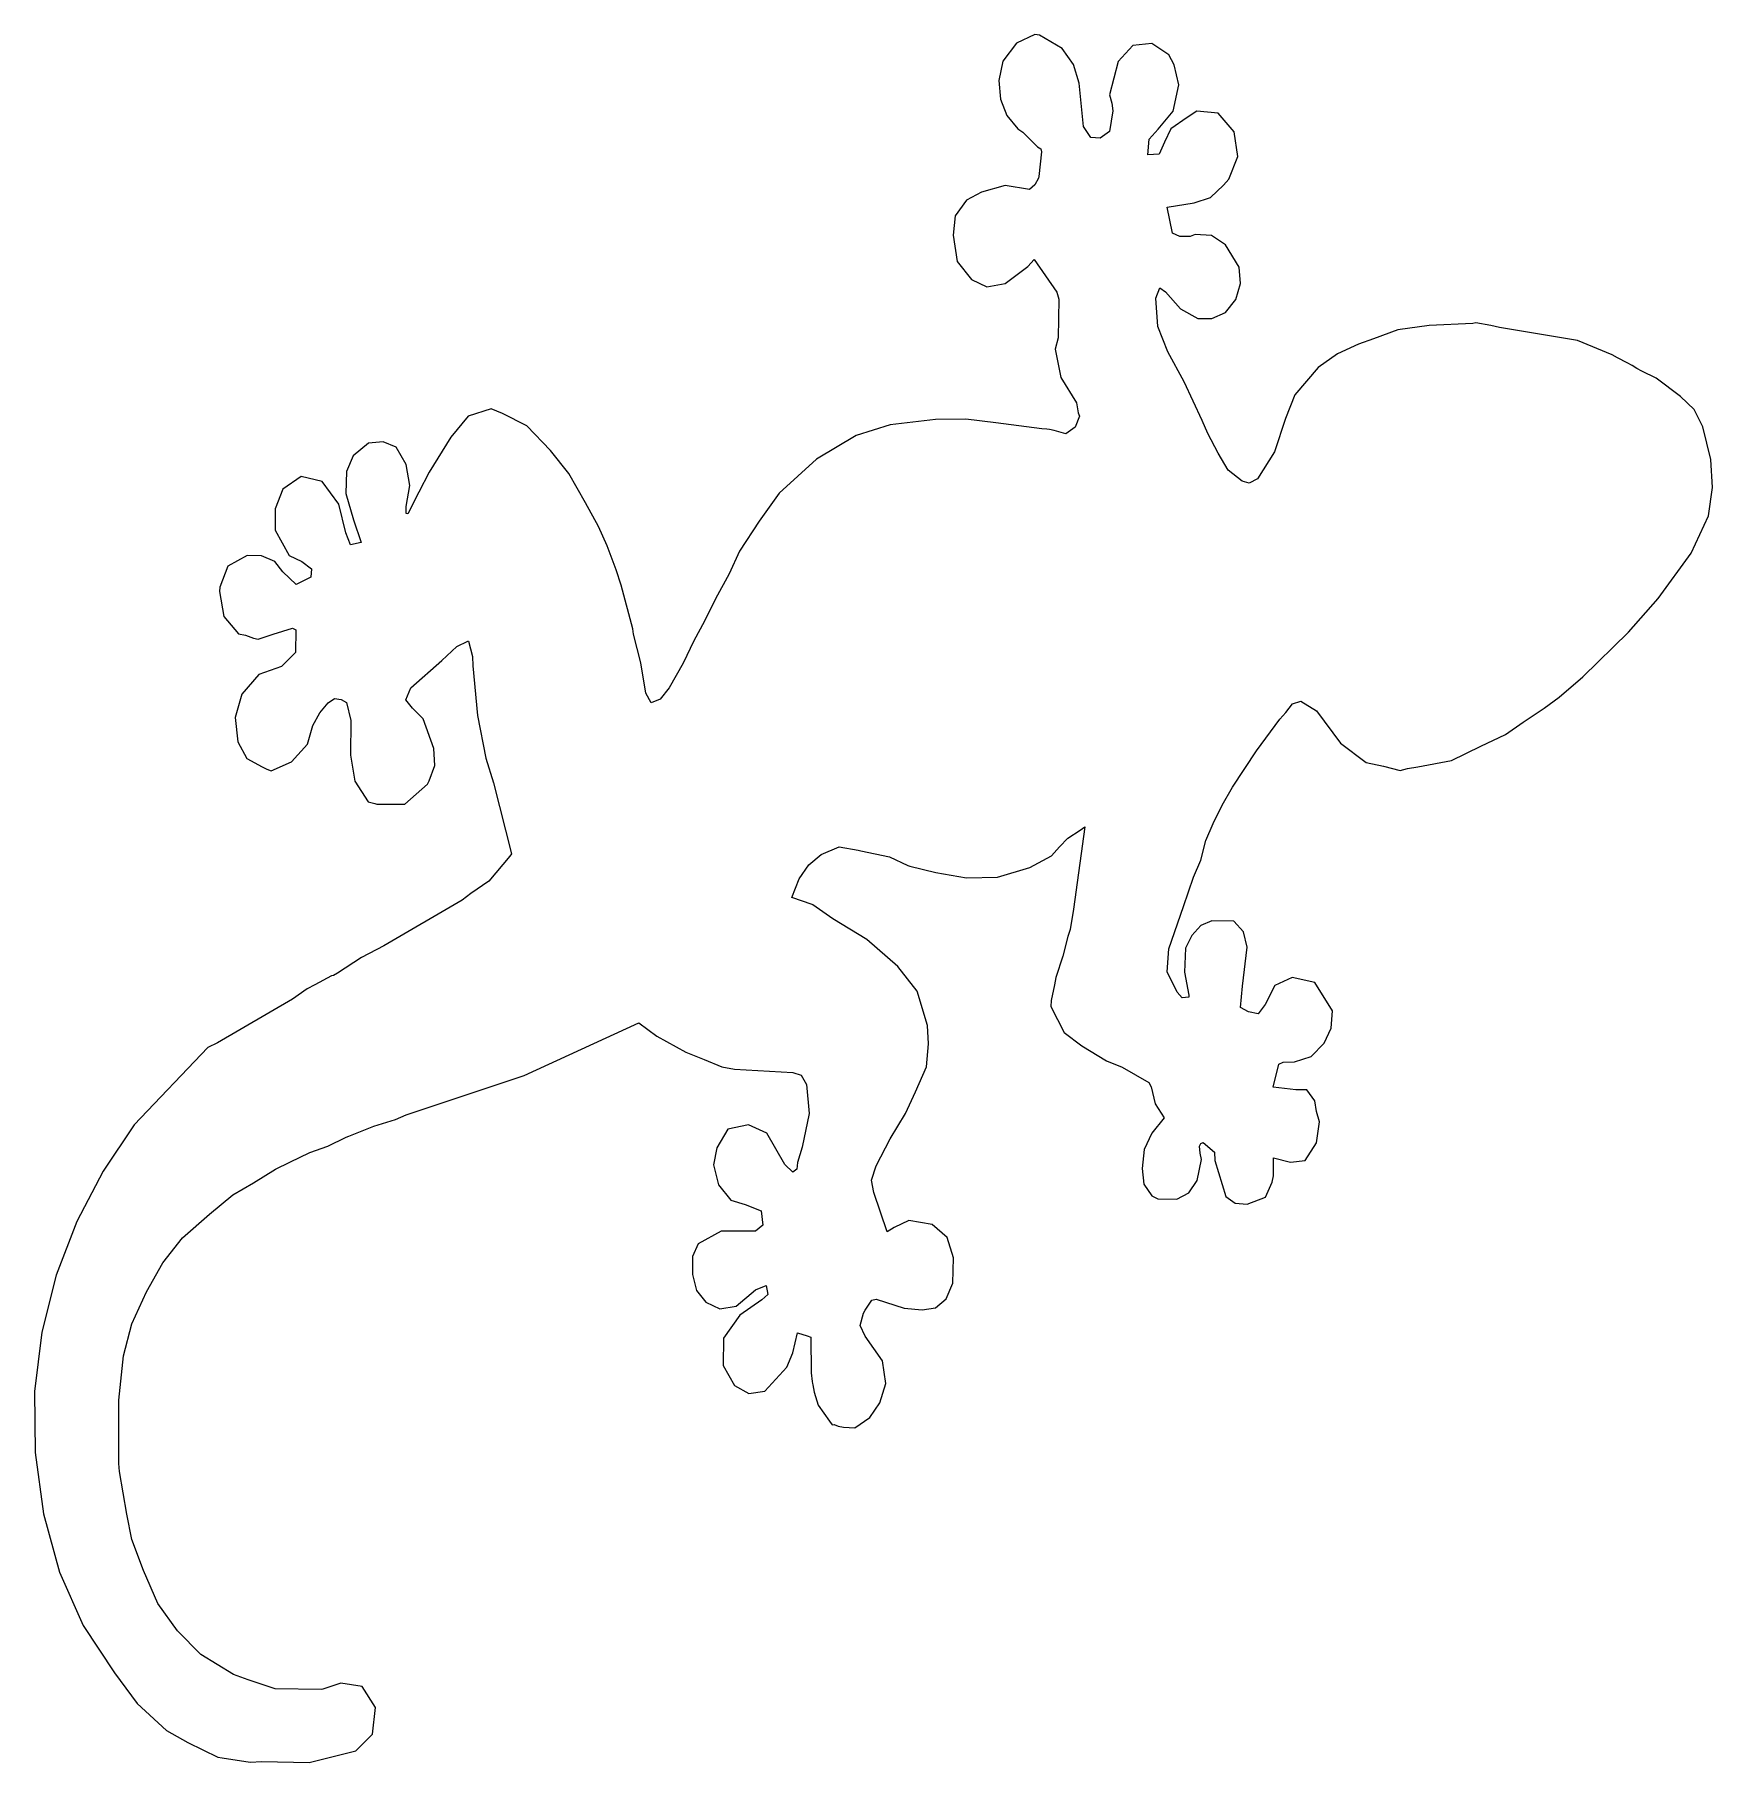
# Model space of a CAD drawing. Extents: x 0.4 to 40.4, y 0.3 to 41.5.
import ezdxf

# ---------------------------------------------------------------- set-up
doc = ezdxf.new("R2010")
doc.units = 0

msp = doc.modelspace()

# ---------------------------------------------------------------- linework, layer by layer
at = {"layer": 'shape', "color": 0}
for p, q in [((23.834, 41.33), (23.507, 40.902)), ((24.264, 41.536), (23.834, 41.33)), ((24.379, 41.524), (24.264, 41.536)), ((24.917, 41.202), (24.379, 41.524)), ((26.612, 41.273), (26.256, 40.889)), ((27.063, 41.32), (26.612, 41.273)), ((27.47, 41.052), (27.063, 41.32)), ((23.507, 40.902), (23.41, 40.442)), ((25.188, 40.824), (24.917, 41.202)), ((26.256, 40.889), (26.053, 40.096)), ((27.595, 40.815), (27.47, 41.052)), ((23.41, 40.442), (23.447, 39.997)), ((25.325, 40.373), (25.188, 40.824)), ((27.706, 40.339), (27.595, 40.815)), ((25.432, 39.343), (25.325, 40.373)), ((26.053, 40.096), (26.108, 39.897)), ((27.569, 39.706), (27.706, 40.339)), ((23.447, 39.997), (23.596, 39.602)), ((23.596, 39.602), (23.862, 39.289)), ((26.132, 39.717), (26.053, 39.219)), ((26.108, 39.897), (26.132, 39.717)), ((27.216, 39.28), (27.569, 39.706)), ((28.139, 39.708), (27.903, 39.559)), ((28.649, 39.659), (28.139, 39.708)), ((29.025, 39.216), (28.649, 39.659)), ((23.862, 39.289), (23.982, 39.203)), ((23.982, 39.203), (24.334, 38.855)), ((25.602, 39.076), (25.432, 39.343)), ((26.053, 39.219), (25.825, 39.065)), ((26.999, 39.04), (27.216, 39.28)), ((27.514, 39.282), (27.361, 38.964)), ((27.903, 39.559), (27.514, 39.282)), ((29.113, 38.622), (29.025, 39.216)), ((24.334, 38.855), (24.414, 38.807)), ((24.414, 38.807), (24.431, 38.733)), ((25.825, 39.065), (25.602, 39.076)), ((26.963, 38.666), (26.999, 39.04)), ((27.361, 38.964), (27.235, 38.681)), ((24.431, 38.733), (24.367, 38.151)), ((27.235, 38.681), (26.963, 38.666)), ((28.901, 38.08), (29.113, 38.622)), ((24.352, 38.107), (24.268, 37.946)), ((24.367, 38.151), (24.352, 38.107)), ((28.77, 37.942), (28.901, 38.08)), ((22.633, 37.583), (22.363, 37.212)), ((22.994, 37.77), (22.633, 37.583)), ((23.563, 37.934), (22.994, 37.77)), ((24.14, 37.839), (23.563, 37.934)), ((24.268, 37.946), (24.14, 37.839)), ((28.072, 37.522), (28.462, 37.645)), ((28.462, 37.645), (28.77, 37.942)), ((22.363, 37.212), (22.317, 36.744)), ((27.427, 37.418), (28.072, 37.522)), ((27.553, 36.793), (27.427, 37.418)), ((22.317, 36.744), (22.413, 36.117)), ((27.732, 36.713), (27.553, 36.793)), ((27.976, 36.716), (27.732, 36.713)), ((28.1, 36.762), (27.976, 36.716)), ((28.485, 36.74), (28.1, 36.762)), ((28.819, 36.515), (28.485, 36.74)), ((29.144, 35.982), (28.819, 36.515)), ((22.413, 36.117), (22.754, 35.69)), ((23.563, 35.591), (24.101, 36.002)), ((24.101, 36.002), (24.254, 36.165)), ((24.254, 36.165), (24.796, 35.383)), ((29.181, 35.594), (29.144, 35.982)), ((22.754, 35.69), (23.124, 35.517)), ((23.124, 35.517), (23.563, 35.591)), ((27.156, 35.244), (27.253, 35.492)), ((27.253, 35.492), (27.385, 35.394)), ((29.064, 35.208), (29.181, 35.594)), ((24.796, 35.383), (24.84, 35.221)), ((24.84, 35.221), (24.825, 34.299)), ((27.203, 34.569), (27.156, 35.244)), ((27.385, 35.394), (27.744, 34.989)), ((28.818, 34.903), (29.064, 35.208)), ((27.744, 34.989), (28.161, 34.757)), ((28.161, 34.757), (28.496, 34.757)), ((28.496, 34.757), (28.818, 34.903)), ((34.801, 34.652), (34.725, 34.639)), ((35.159, 34.592), (34.801, 34.652)), ((24.825, 34.299), (24.753, 34.029)), ((27.447, 33.962), (27.203, 34.569)), ((32.353, 34.271), (32, 34.142)), ((32.934, 34.488), (32.353, 34.271)), ((33.684, 34.591), (32.934, 34.488)), ((34.725, 34.639), (33.684, 34.591)), ((35.362, 34.544), (35.159, 34.592)), ((37.229, 34.235), (35.362, 34.544)), ((24.753, 34.029), (24.891, 33.351)), ((27.835, 33.243), (27.447, 33.962)), ((31.497, 33.915), (31.034, 33.589)), ((32, 34.142), (31.497, 33.915)), ((38.054, 33.887), (37.229, 34.235)), ((38.185, 33.82), (38.054, 33.887)), ((31.034, 33.589), (30.473, 32.939)), ((38.413, 33.702), (38.185, 33.82)), ((38.533, 33.632), (38.413, 33.702)), ((38.646, 33.565), (38.533, 33.632)), ((38.766, 33.498), (38.646, 33.565)), ((39.104, 33.335), (38.766, 33.498)), ((24.891, 33.351), (25.26, 32.741)), ((28.267, 32.326), (27.835, 33.243)), ((39.685, 32.892), (39.104, 33.335)), ((11.282, 32.597), (10.735, 32.424)), ((11.556, 32.491), (11.282, 32.597)), ((25.26, 32.741), (25.304, 32.504)), ((30.473, 32.939), (30.254, 32.37)), ((40.012, 32.588), (39.685, 32.892)), ((40.223, 32.172), (40.012, 32.588)), ((10.735, 32.424), (10.321, 31.924)), ((12.134, 32.197), (11.556, 32.491)), ((12.704, 31.604), (12.134, 32.197)), ((20.812, 32.219), (20.003, 31.965)), ((21.898, 32.347), (20.812, 32.219)), ((22.617, 32.358), (21.898, 32.347)), ((23.34, 32.266), (22.617, 32.358)), ((24.432, 32.127), (23.34, 32.266)), ((25.334, 32.422), (25.229, 32.165)), ((25.304, 32.504), (25.334, 32.422)), ((28.396, 32.014), (28.267, 32.326)), ((30.254, 32.37), (29.992, 31.576)), ((8.352, 31.783), (7.986, 31.478)), ((8.703, 31.815), (8.352, 31.783)), ((9.013, 31.682), (8.703, 31.815)), ((10.321, 31.924), (9.808, 31.09)), ((20.003, 31.965), (19.05, 31.398)), ((24.558, 32.115), (24.432, 32.127)), ((24.62, 32.109), (24.558, 32.115)), ((24.732, 32.081), (24.62, 32.109)), ((25.005, 32.008), (24.732, 32.081)), ((25.229, 32.165), (25.005, 32.008)), ((28.649, 31.54), (28.396, 32.014)), ((40.415, 31.394), (40.223, 32.172)), ((7.986, 31.478), (7.832, 31.105)), ((9.256, 31.273), (9.013, 31.682)), ((13.142, 31.054), (12.704, 31.604)), ((19.05, 31.398), (18.165, 30.587)), ((28.888, 31.14), (28.649, 31.54)), ((29.992, 31.576), (29.583, 30.932)), ((40.45, 30.722), (40.415, 31.394)), ((6.75, 30.982), (6.31, 30.683)), ((7.252, 30.867), (6.75, 30.982)), ((7.832, 31.105), (7.813, 30.583)), ((9.345, 30.769), (9.256, 31.273)), ((9.808, 31.09), (9.554, 30.614)), ((13.537, 30.357), (13.142, 31.054)), ((29.216, 30.878), (28.888, 31.14)), ((6.31, 30.683), (6.127, 30.212)), ((7.645, 30.326), (7.252, 30.867)), ((7.813, 30.583), (7.998, 29.949)), ((9.254, 30.273), (9.345, 30.769)), ((9.554, 30.614), (9.297, 30.098)), ((18.165, 30.587), (17.688, 29.923)), ((29.387, 30.829), (29.216, 30.878)), ((29.583, 30.932), (29.387, 30.829)), ((40.354, 30.049), (40.45, 30.722)), ((6.127, 30.212), (6.126, 29.703)), ((7.813, 29.64), (7.645, 30.326)), ((9.252, 30.104), (9.254, 30.273)), ((13.851, 29.792), (13.537, 30.357)), ((6.126, 29.703), (6.463, 29.098)), ((7.998, 29.949), (8.181, 29.408)), ((9.297, 30.098), (9.252, 30.104)), ((14.053, 29.334), (13.851, 29.792)), ((17.688, 29.923), (17.219, 29.2)), ((39.943, 29.158), (40.354, 30.049)), ((7.922, 29.357), (7.813, 29.64)), ((8.181, 29.408), (7.922, 29.357)), ((14.267, 28.759), (14.053, 29.334)), ((5.459, 29.098), (4.996, 28.842)), ((5.799, 29.093), (5.459, 29.098)), ((6.118, 28.953), (5.799, 29.093)), ((6.312, 28.708), (6.118, 28.953)), ((6.463, 29.098), (6.767, 28.958)), ((6.767, 28.958), (6.997, 28.785)), ((17.219, 29.2), (16.971, 28.664)), ((39.156, 28.072), (39.943, 29.158)), ((4.996, 28.842), (4.803, 28.341)), ((6.629, 28.407), (6.312, 28.708)), ((6.981, 28.583), (6.629, 28.407)), ((6.997, 28.785), (6.981, 28.583)), ((14.388, 28.389), (14.267, 28.759)), ((16.971, 28.664), (16.643, 28.066)), ((4.803, 28.341), (4.799, 28.237)), ((4.799, 28.237), (4.899, 27.644)), ((14.67, 27.347), (14.388, 28.389)), ((16.643, 28.066), (16.379, 27.528)), ((38.448, 27.266), (39.156, 28.072)), ((4.899, 27.644), (5.252, 27.231)), ((5.252, 27.231), (5.415, 27.201)), ((6.077, 27.219), (6.544, 27.364)), ((6.544, 27.364), (6.617, 27.326)), ((6.617, 27.326), (6.614, 26.783)), ((14.686, 27.223), (14.67, 27.347)), ((16.379, 27.528), (16.122, 27.059)), ((37.352, 26.203), (38.448, 27.266)), ((5.415, 27.201), (5.611, 27.125)), ((5.611, 27.125), (5.721, 27.103)), ((5.721, 27.103), (6.077, 27.219)), ((10.105, 26.594), (10.463, 26.924)), ((10.463, 26.924), (10.728, 27.058)), ((10.728, 27.058), (10.746, 27.055)), ((10.746, 27.055), (10.836, 26.692)), ((14.861, 26.534), (14.686, 27.223)), ((16.122, 27.059), (15.872, 26.526)), ((6.277, 26.447), (5.738, 26.256)), ((6.614, 26.783), (6.277, 26.447)), ((9.363, 25.942), (10.105, 26.594)), ((10.836, 26.692), (10.845, 26.462)), ((10.845, 26.462), (10.96, 25.278)), ((14.976, 25.817), (14.861, 26.534)), ((15.872, 26.526), (15.534, 25.943)), ((5.738, 26.256), (5.333, 25.791)), ((36.792, 25.714), (37.352, 26.203)), ((5.333, 25.791), (5.17, 25.23)), ((7.193, 25.344), (7.391, 25.58)), ((7.391, 25.58), (7.542, 25.687)), ((7.542, 25.687), (7.702, 25.66)), ((7.702, 25.66), (7.833, 25.587)), ((7.833, 25.587), (7.934, 25.157)), ((9.243, 25.653), (9.363, 25.942)), ((9.41, 25.456), (9.243, 25.653)), ((15.103, 25.58), (14.976, 25.817)), ((15.319, 25.671), (15.103, 25.58)), ((15.534, 25.943), (15.319, 25.671)), ((30.423, 25.557), (30.624, 25.623)), ((30.624, 25.623), (30.995, 25.39)), ((36.431, 25.452), (36.792, 25.714)), ((5.17, 25.23), (5.238, 24.649)), ((7.027, 25.04), (7.193, 25.344)), ((9.659, 25.2), (9.41, 25.456)), ((9.919, 24.495), (9.659, 25.2)), ((10.96, 25.278), (11.16, 24.261)), ((29.558, 24.434), (30.117, 25.19)), ((30.117, 25.19), (30.262, 25.354)), ((30.262, 25.354), (30.423, 25.557)), ((30.995, 25.39), (31.565, 24.616)), ((35.926, 25.117), (36.431, 25.452)), ((6.9, 24.594), (7.027, 25.04)), ((7.934, 25.157), (7.927, 24.331)), ((34.921, 24.549), (35.509, 24.829)), ((35.509, 24.829), (35.926, 25.117)), ((5.238, 24.649), (5.446, 24.256)), ((6.513, 24.176), (6.9, 24.594)), ((9.936, 24.088), (9.919, 24.495)), ((28.99, 23.568), (29.558, 24.434)), ((31.565, 24.616), (32.18, 24.158)), ((34.221, 24.207), (34.921, 24.549)), ((5.446, 24.256), (5.82, 24.052)), ((5.82, 24.052), (5.924, 24.002)), ((5.924, 24.002), (6.029, 23.956)), ((6.029, 23.956), (6.513, 24.176)), ((7.927, 24.331), (8.031, 23.711)), ((9.808, 23.723), (9.936, 24.088)), ((11.16, 24.261), (11.339, 23.67)), ((32.18, 24.158), (32.594, 24.073)), ((32.594, 24.073), (32.995, 23.965)), ((32.995, 23.965), (33.17, 24.015)), ((33.17, 24.015), (33.413, 24.053)), ((33.413, 24.053), (34.221, 24.207)), ((8.031, 23.711), (8.348, 23.219)), ((9.225, 23.162), (9.766, 23.644)), ((9.766, 23.644), (9.808, 23.723)), ((11.339, 23.67), (11.771, 21.98)), ((28.742, 23.136), (28.99, 23.568)), ((8.348, 23.219), (8.507, 23.177)), ((8.507, 23.177), (8.558, 23.165)), ((8.558, 23.165), (9.225, 23.162)), ((28.523, 22.699), (28.742, 23.136)), ((28.355, 22.295), (28.523, 22.699)), ((24.86, 22.143), (25.052, 22.348)), ((25.052, 22.348), (25.348, 22.542)), ((25.462, 22.625), (25.188, 20.66)), ((25.348, 22.542), (25.462, 22.625)), ((28.229, 21.824), (28.355, 22.295)), ((11.733, 21.923), (11.231, 21.325)), ((11.771, 21.98), (11.733, 21.923)), ((18.87, 21.717), (19.163, 21.962)), ((19.163, 21.962), (19.595, 22.147)), ((19.595, 22.147), (20.05, 22.069)), ((20.05, 22.069), (20.115, 22.053)), ((20.115, 22.053), (20.796, 21.908)), ((20.796, 21.908), (21.238, 21.698)), ((24.151, 21.655), (24.668, 21.93)), ((24.668, 21.93), (24.86, 22.143)), ((18.637, 21.382), (18.87, 21.717)), ((21.238, 21.698), (21.285, 21.681)), ((21.285, 21.681), (21.907, 21.53)), ((21.907, 21.53), (22.639, 21.402)), ((23.375, 21.419), (24.151, 21.655)), ((28.059, 21.417), (28.229, 21.824)), ((11.231, 21.325), (10.796, 21.028)), ((18.461, 20.934), (18.637, 21.382)), ((22.639, 21.402), (23.375, 21.419)), ((27.822, 20.718), (28.059, 21.417)), ((10.589, 20.87), (8.723, 19.78)), ((10.796, 21.028), (10.589, 20.87)), ((18.951, 20.771), (18.461, 20.934)), ((18.966, 20.762), (18.951, 20.771)), ((19.445, 20.425), (18.966, 20.762)), ((25.188, 20.66), (25.109, 20.172)), ((27.469, 19.713), (27.822, 20.718)), ((20.256, 19.931), (19.445, 20.425)), ((28.232, 20.264), (28.018, 20.029)), ((28.492, 20.38), (28.232, 20.264)), ((29.018, 20.37), (28.492, 20.38)), ((29.249, 20.115), (29.018, 20.37)), ((20.999, 19.289), (20.256, 19.931)), ((25.053, 20.007), (24.933, 19.537)), ((25.109, 20.172), (25.053, 20.007)), ((28.018, 20.029), (27.869, 19.723)), ((29.341, 19.747), (29.249, 20.115)), ((8.187, 19.504), (7.613, 19.132)), ((8.723, 19.78), (8.187, 19.504)), ((24.933, 19.537), (24.771, 19.024)), ((27.425, 19.158), (27.469, 19.713)), ((27.869, 19.723), (27.841, 19.156)), ((29.229, 18.82), (29.341, 19.747)), ((7.469, 19.065), (7.076, 18.85)), ((7.516, 19.075), (7.469, 19.065)), ((7.613, 19.132), (7.516, 19.075)), ((21.461, 18.702), (20.999, 19.289)), ((24.771, 19.024), (24.737, 18.848)), ((27.665, 18.673), (27.425, 19.158)), ((27.841, 19.156), (27.947, 18.603)), ((30.416, 19.023), (30.001, 18.834)), ((30.957, 18.907), (30.416, 19.023)), ((6.89, 18.752), (6.539, 18.505)), ((7.076, 18.85), (6.89, 18.752)), ((21.705, 17.88), (21.461, 18.702)), ((24.737, 18.848), (24.658, 18.479)), ((27.783, 18.542), (27.665, 18.673)), ((27.947, 18.603), (27.945, 18.557)), ((29.176, 18.311), (29.229, 18.82)), ((30.001, 18.834), (29.766, 18.38)), ((31.38, 18.227), (30.957, 18.907)), ((6.539, 18.505), (4.753, 17.462)), ((24.658, 18.479), (24.651, 18.336)), ((24.651, 18.336), (24.968, 17.714)), ((27.945, 18.557), (27.783, 18.542)), ((29.368, 18.207), (29.176, 18.311)), ((29.602, 18.161), (29.368, 18.207)), ((29.766, 18.38), (29.602, 18.161)), ((31.348, 17.814), (31.38, 18.227)), ((12.073, 16.682), (14.812, 17.944)), ((14.812, 17.944), (15.243, 17.621)), ((21.726, 17.444), (21.705, 17.88)), ((31.178, 17.459), (31.348, 17.814)), ((4.521, 17.352), (2.761, 15.505)), ((4.753, 17.462), (4.521, 17.352)), ((15.243, 17.621), (15.932, 17.245)), ((21.679, 16.892), (21.726, 17.444)), ((24.968, 17.714), (25.392, 17.393)), ((25.392, 17.393), (25.976, 17.037)), ((30.863, 17.137), (31.178, 17.459)), ((15.932, 17.245), (16.368, 17.071)), ((16.368, 17.071), (16.792, 16.894)), ((25.976, 17.037), (26.354, 16.884)), ((29.962, 16.411), (30.096, 16.959)), ((30.096, 16.959), (30.2, 17.003)), ((30.2, 17.003), (30.468, 17.011)), ((30.468, 17.011), (30.863, 17.137)), ((9.253, 15.744), (12.073, 16.682)), ((16.792, 16.894), (17.099, 16.836)), ((17.099, 16.836), (18.489, 16.757)), ((18.489, 16.757), (18.688, 16.692)), ((18.688, 16.692), (18.819, 16.474)), ((21.418, 16.296), (21.679, 16.892)), ((26.354, 16.884), (26.991, 16.522)), ((26.991, 16.522), (27.046, 16.413)), ((18.819, 16.474), (18.882, 15.775)), ((21.18, 15.777), (21.418, 16.296)), ((27.046, 16.413), (27.143, 16.013)), ((30.497, 16.342), (29.962, 16.411)), ((30.763, 16.346), (30.497, 16.342)), ((30.958, 16.084), (30.763, 16.346)), ((9.004, 15.633), (9.253, 15.744)), ((18.882, 15.775), (18.708, 14.978)), ((20.812, 15.176), (21.18, 15.777)), ((27.356, 15.676), (27.062, 15.311)), ((27.143, 16.013), (27.356, 15.676)), ((30.993, 15.827), (30.958, 16.084)), ((31.067, 15.579), (30.993, 15.827)), ((2.761, 15.505), (2.019, 14.403)), ((7.885, 15.241), (8.485, 15.48)), ((8.485, 15.48), (9.004, 15.633)), ((16.936, 15.405), (16.676, 14.959)), ((17.429, 15.507), (16.936, 15.405)), ((17.866, 15.309), (17.429, 15.507)), ((18.3, 14.562), (17.866, 15.309)), ((27.062, 15.311), (26.878, 14.92)), ((30.991, 15.075), (31.067, 15.579)), ((6.473, 14.614), (6.953, 14.851)), ((6.953, 14.851), (7.382, 15.001)), ((7.382, 15.001), (7.825, 15.213)), ((7.825, 15.213), (7.885, 15.241)), ((16.676, 14.959), (16.598, 14.556)), ((18.708, 14.978), (18.604, 14.606)), ((20.477, 14.526), (20.812, 15.176)), ((26.878, 14.92), (26.831, 14.466)), ((28.203, 14.999), (28.234, 15.06)), ((28.216, 14.835), (28.203, 14.999)), ((28.234, 15.06), (28.286, 15.083)), ((28.286, 15.083), (28.562, 14.856)), ((28.562, 14.856), (28.565, 14.654)), ((30.722, 14.655), (30.991, 15.075)), ((5.611, 14.122), (6.135, 14.447)), ((6.135, 14.447), (6.473, 14.614)), ((16.598, 14.556), (16.715, 14.073)), ((18.491, 14.379), (18.3, 14.562)), ((18.586, 14.45), (18.491, 14.379)), ((18.604, 14.606), (18.586, 14.45)), ((20.371, 14.188), (20.477, 14.526)), ((26.831, 14.466), (26.873, 14.095)), ((28.144, 14.181), (28.246, 14.677)), ((28.246, 14.677), (28.216, 14.835)), ((28.565, 14.654), (28.832, 13.794)), ((29.965, 14.29), (29.967, 14.718)), ((29.967, 14.718), (30.373, 14.613)), ((30.373, 14.613), (30.722, 14.655)), ((2.019, 14.403), (1.392, 13.202)), ((5.115, 13.837), (5.611, 14.122)), ((16.715, 14.073), (17.011, 13.707)), ((20.422, 13.892), (20.371, 14.188)), ((26.873, 14.095), (27.064, 13.813)), ((27.949, 13.885), (28.144, 14.181)), ((29.78, 13.78), (29.937, 14.141)), ((29.937, 14.141), (29.965, 14.29)), ((4.559, 13.372), (5.115, 13.837)), ((17.011, 13.707), (17.347, 13.609)), ((20.745, 12.955), (20.422, 13.892)), ((27.064, 13.813), (27.209, 13.742)), ((27.209, 13.742), (27.661, 13.737)), ((27.661, 13.737), (27.949, 13.885)), ((28.832, 13.794), (29.05, 13.641)), ((29.05, 13.641), (29.335, 13.612)), ((29.335, 13.612), (29.78, 13.78)), ((1.392, 13.202), (0.898, 11.916)), ((3.912, 12.809), (4.559, 13.372)), ((17.347, 13.609), (17.731, 13.453)), ((17.731, 13.453), (17.769, 13.116)), ((21.256, 13.221), (20.905, 13.056)), ((21.818, 13.132), (21.256, 13.221)), ((3.44, 12.215), (3.912, 12.809)), ((16.779, 12.968), (16.228, 12.671)), ((17.6, 12.971), (16.779, 12.968)), ((17.769, 13.116), (17.6, 12.971)), ((20.905, 13.056), (20.745, 12.955)), ((22.176, 12.822), (21.818, 13.132)), ((22.325, 12.331), (22.176, 12.822)), ((16.228, 12.671), (16.094, 12.363)), ((3.057, 11.523), (3.44, 12.215)), ((16.094, 12.363), (16.095, 11.939)), ((22.311, 11.726), (22.325, 12.331)), ((0.898, 11.916), (0.555, 10.558)), ((16.095, 11.939), (16.19, 11.551)), ((16.19, 11.551), (16.413, 11.274)), ((17.135, 11.18), (17.601, 11.571)), ((17.601, 11.571), (17.854, 11.676)), ((17.854, 11.676), (17.893, 11.46)), ((22.153, 11.357), (22.311, 11.726)), ((2.705, 10.76), (3.057, 11.523)), ((16.413, 11.274), (16.748, 11.114)), ((16.748, 11.114), (17.135, 11.18)), ((17.747, 11.332), (17.227, 10.961)), ((17.893, 11.46), (17.747, 11.332)), ((20.216, 11.083), (20.373, 11.32)), ((20.373, 11.32), (20.48, 11.349)), ((20.48, 11.349), (21.145, 11.134)), ((21.576, 11.095), (21.892, 11.141)), ((21.892, 11.141), (22.153, 11.357)), ((2.504, 9.99), (2.705, 10.76)), ((17.227, 10.961), (16.831, 10.413)), ((20.1, 10.721), (20.176, 11.012)), ((20.176, 11.012), (20.216, 11.083)), ((21.145, 11.134), (21.576, 11.095)), ((0.555, 10.558), (0.38, 9.144)), ((16.831, 10.413), (16.824, 9.766)), ((18.488, 10.064), (18.6, 10.541)), ((18.6, 10.541), (18.835, 10.468)), ((18.835, 10.468), (18.917, 10.442)), ((18.917, 10.442), (18.926, 9.591)), ((20.219, 10.462), (20.1, 10.721)), ((20.634, 9.873), (20.219, 10.462)), ((2.392, 8.932), (2.504, 9.99)), ((18.349, 9.723), (18.488, 10.064)), ((16.824, 9.766), (17.096, 9.283)), ((17.818, 9.153), (18.349, 9.723)), ((18.926, 9.591), (18.952, 9.383)), ((20.706, 9.332), (20.634, 9.873)), ((0.38, 9.144), (0.393, 7.687)), ((17.096, 9.283), (17.437, 9.094)), ((17.437, 9.094), (17.818, 9.153)), ((18.952, 9.383), (18.956, 9.337)), ((18.956, 9.337), (18.965, 9.3)), ((18.965, 9.3), (18.999, 9.128)), ((18.999, 9.128), (19.096, 8.813)), ((20.563, 8.871), (20.706, 9.332)), ((2.394, 7.422), (2.392, 8.932)), ((19.096, 8.813), (19.361, 8.43)), ((20.328, 8.523), (20.563, 8.871)), ((19.361, 8.43), (19.426, 8.343)), ((19.426, 8.343), (19.478, 8.353)), ((19.478, 8.353), (19.57, 8.315)), ((19.57, 8.315), (19.699, 8.288)), ((19.699, 8.288), (19.966, 8.278)), ((19.966, 8.278), (20.328, 8.523)), ((0.393, 7.687), (0.595, 6.22)), ((2.406, 7.235), (2.394, 7.422)), ((2.587, 6.211), (2.406, 7.235)), ((0.595, 6.22), (0.978, 4.831)), ((2.707, 5.605), (2.587, 6.211)), ((2.986, 4.865), (2.707, 5.605)), ((0.978, 4.831), (1.543, 3.555)), ((3.321, 4.085), (2.986, 4.865)), ((3.796, 3.426), (3.321, 4.085)), ((1.543, 3.555), (2.291, 2.427)), ((4.353, 2.865), (3.796, 3.426)), ((5.132, 2.39), (4.353, 2.865)), ((2.291, 2.427), (2.829, 1.697)), ((2.291, 2.427), (2.291, 2.427)), ((5.481, 2.256), (5.132, 2.39)), ((6.127, 2.045), (5.481, 2.256)), ((7.694, 2.183), (7.266, 2.037)), ((8.202, 2.102), (7.694, 2.183)), ((8.519, 1.596), (8.202, 2.102)), ((2.829, 1.697), (3.531, 1.049)), ((7.237, 2.03), (6.127, 2.045)), ((7.266, 2.037), (7.237, 2.03)), ((8.453, 0.962), (8.519, 1.596)), ((3.531, 1.049), (4.042, 0.765)), ((8.051, 0.564), (8.453, 0.962)), ((4.042, 0.765), (4.761, 0.412)), ((6.939, 0.287), (8.051, 0.564)), ((4.761, 0.412), (4.861, 0.4)), ((4.861, 0.4), (5.531, 0.295)), ((5.531, 0.295), (5.806, 0.309)), ((5.806, 0.309), (6.939, 0.287))]:
    msp.add_line(p, q, dxfattribs=at)

doc.saveas('drawing.dxf')
